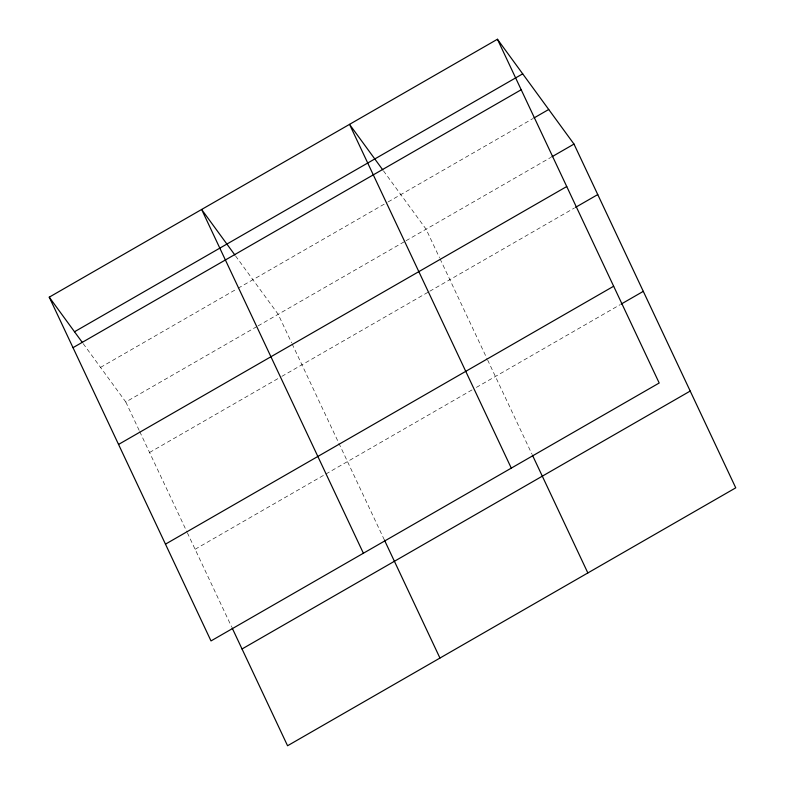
<?xml version="1.0" encoding="UTF-8"?>
<svg xmlns="http://www.w3.org/2000/svg" width="785" height="785" viewBox="0 0 785 785"><rect width="100%" height="100%" fill="white"/><g stroke="black" fill="none" stroke-linecap="round" stroke-linejoin="round"><path stroke-width="0.59" stroke-dasharray="3.92 2.94" d="M100.539 367.4L237.05 288.841M238.11 288.232L387.093 202.501M388.153 201.892L532.887 118.604M83.19 343.644L125.806 401.989L257.029 326.482M258.079 325.873L404.962 241.348M406.022 240.74L550.756 157.451M149.572 452.494L280.785 376.977M281.844 376.368L428.728 291.843M429.778 291.235L574.512 207.946M195.112 549.264L472.148 389.841M476.377 387.407L620.052 304.727M383.472 170.836L426.088 229.191L439.522 257.735M235.569 255.949L278.184 314.304L291.618 342.839M440.042 258.824L487.112 358.863M487.632 359.972L531.887 454.015M292.138 343.938L384.503 540.237M125.806 401.989L139.239 430.533M139.75 431.632L186.83 531.671M187.34 532.77L231.595 626.813"/><path stroke-width="1.18" d="M497.435 39.25L659.194 383.011L211.008 640.923L49.249 297.162L497.435 39.25L573.992 144.077L735.751 487.838L287.565 745.75L232.124 627.921M74.506 331.761L522.702 73.839M73.005 347.667L521.201 89.745M533.937 117.995L548.725 109.478M551.806 156.843L573.992 144.077M118.545 444.438L566.741 186.526M575.572 207.338L597.758 194.572M165.468 544.152L613.654 286.231M621.112 304.119L643.298 291.353M242.025 648.979L690.211 391.058M382.746 169.845L349.531 124.364L511.29 468.125M234.852 254.958L201.627 209.477L363.386 553.229M49.249 297.162L82.464 342.652M532.407 455.123L587.847 572.942M384.503 540.237L439.953 658.056"/></g></svg>
